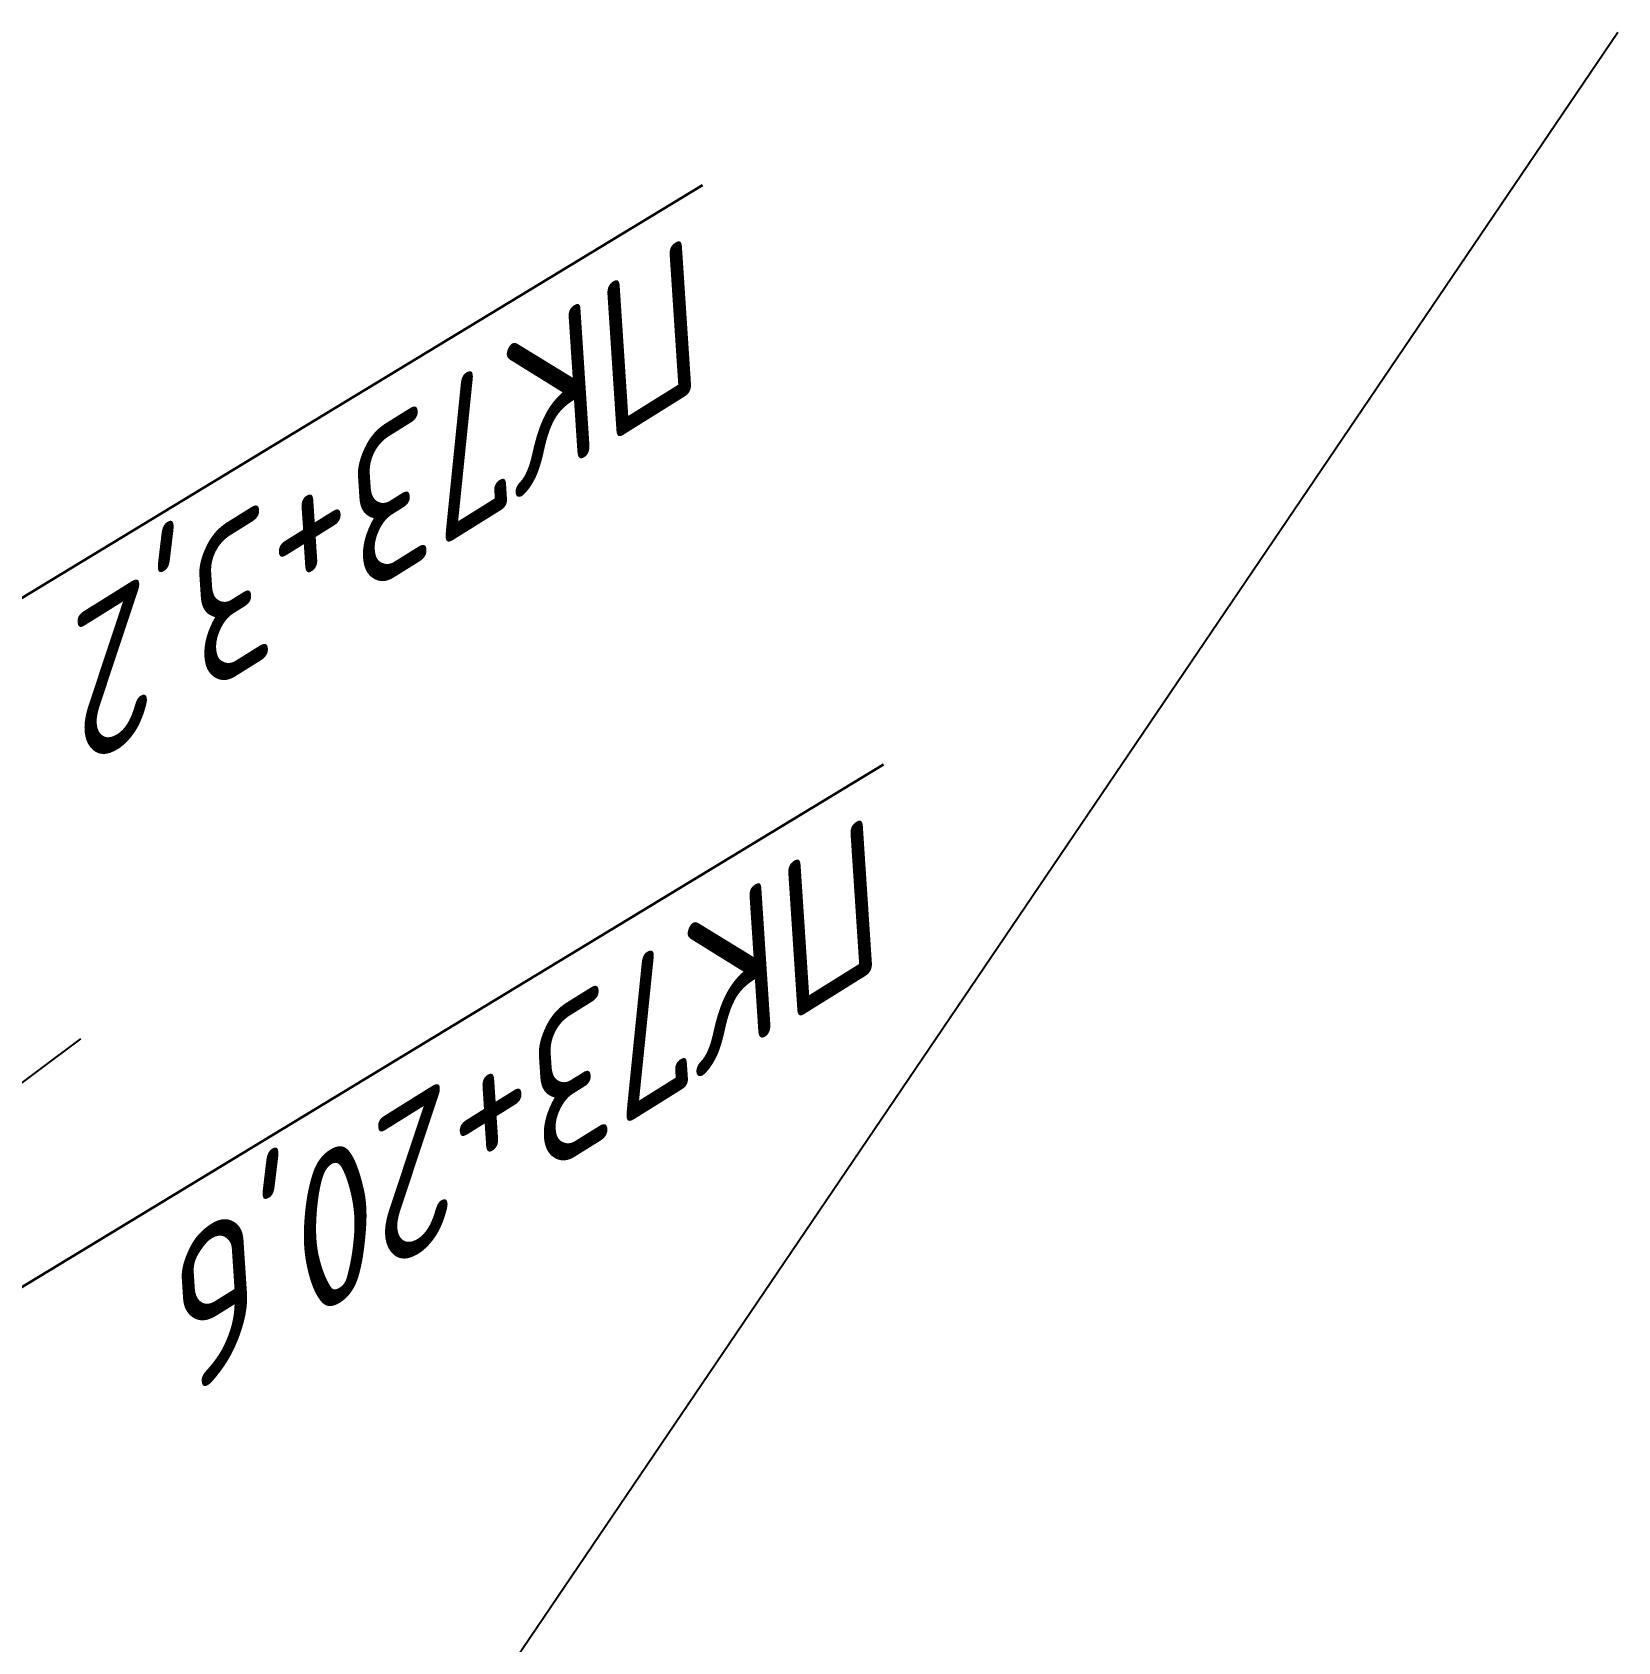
# Model space of a CAD drawing. Header units: millimetres. Extents: x -698 to 8131, y -704 to 4503.
# Drawn here: x 5383.08 to 5430.05, y 3509.38 to 3557.07 of the extents above; entities that cross this region are included whole.
import ezdxf

# ---------------------------------------------------------------- set-up
doc = ezdxf.new("R2010")
doc.units = ezdxf.units.MM
doc.linetypes.add('CONTI', pattern=[0])
doc.layers.add('SIT_LDEFAULT', color=7, linetype='CONTI')
doc.layers.add('Привязка', color=250, linetype='Continuous', lineweight=35)
doc.styles.add('ГОСТ', font='isocpeui.ttf', dxfattribs={"height": 4})

msp = doc.modelspace()

# ---------------------------------------------------------------- linework, layer by layer
at = {"linetype": 'Continuous'}
msp.add_line((5340.108, 3424.321), (5430.053, 3557.071), dxfattribs=at)
at = {"layer": 'SIT_LDEFAULT', "color": 7}
msp.add_line((5379.079, 3523.18), (5384.519, 3527.24), dxfattribs=at)
at = {"layer": 'Привязка', "lineweight": 30, "ltscale": 7}
for points in [[(5361.921, 3527.658), (5402.937, 3552.541)], [(5367.28, 3510.494), (5408.296, 3535.377)]]:
    msp.add_lwpolyline(points, dxfattribs=at)

# ---------------------------------------------------------------- texts
at = {"layer": 'Привязка', "lineweight": 30, "ltscale": 7, "style": 'ГОСТ', "oblique": 15}
for s, p in [('ПК73+3,2', (5402.71, 3551.211, 126.574)), ('ПК73+20,6', (5408.069, 3534.047, 126.574))]:
    msp.add_text(s, height=4, rotation=211.9644, dxfattribs=at).set_placement(p)

doc.saveas('drawing.dxf')
